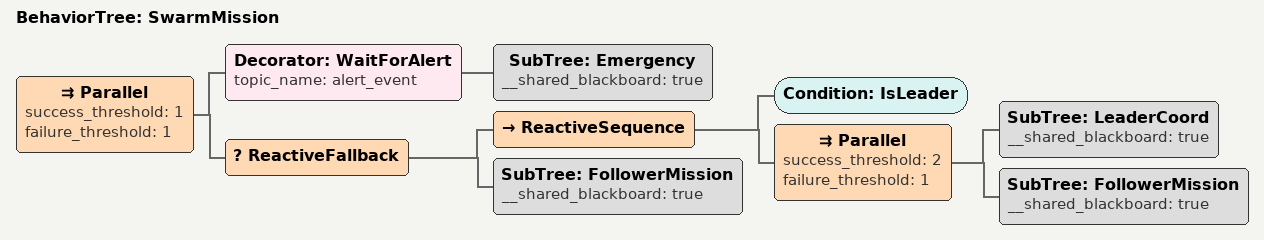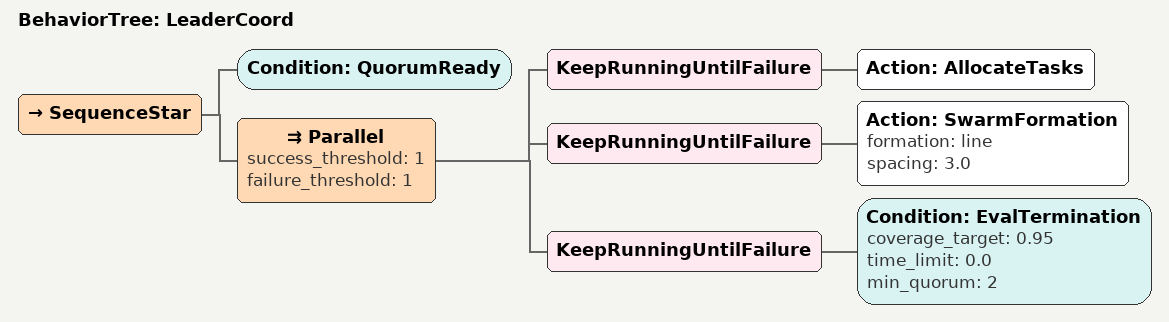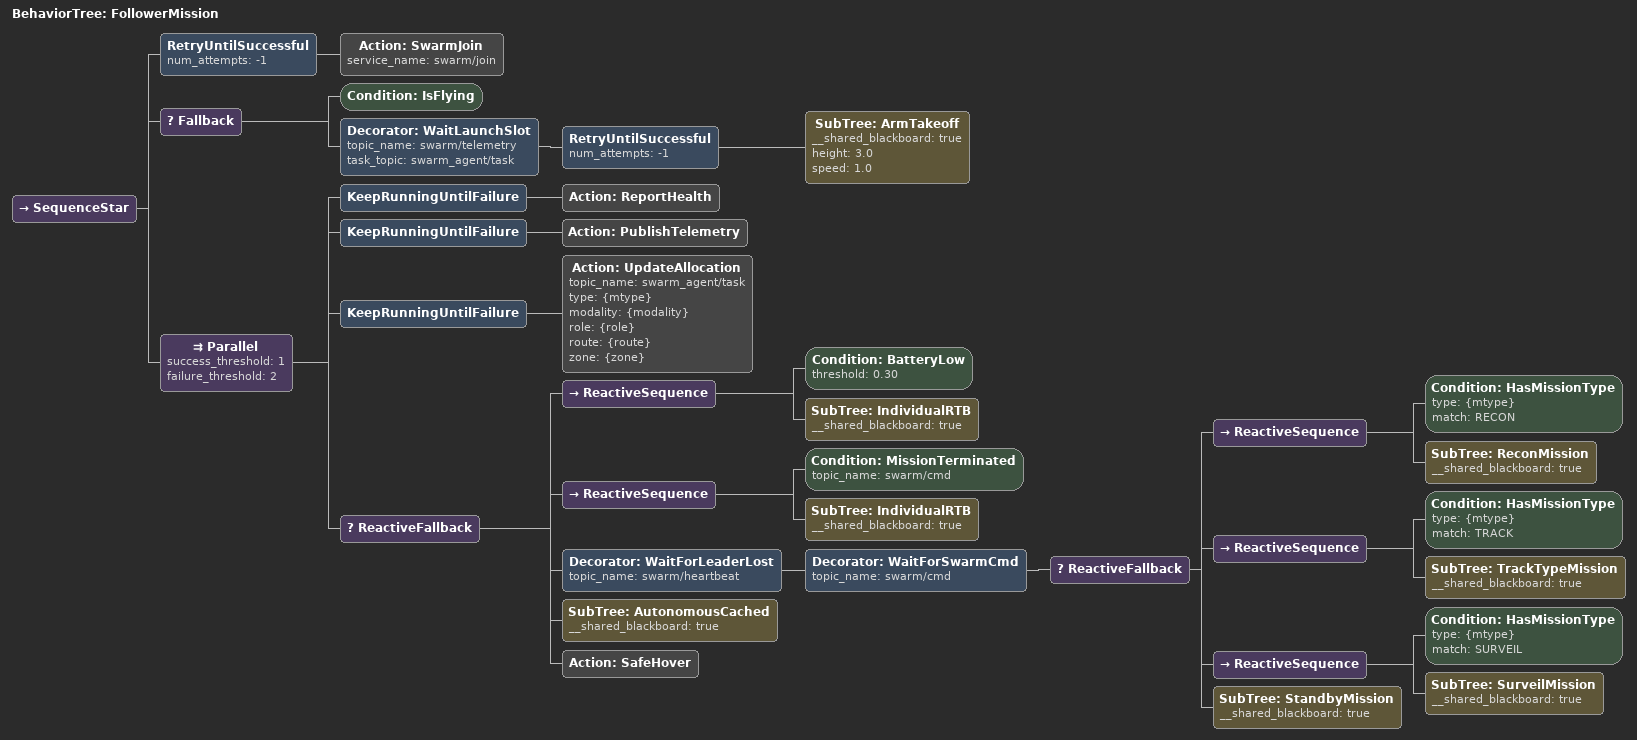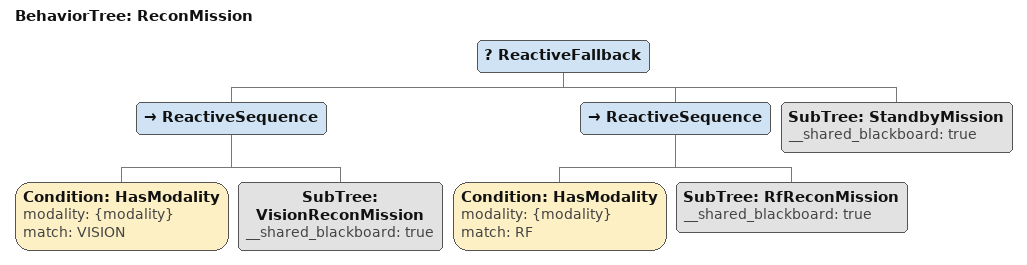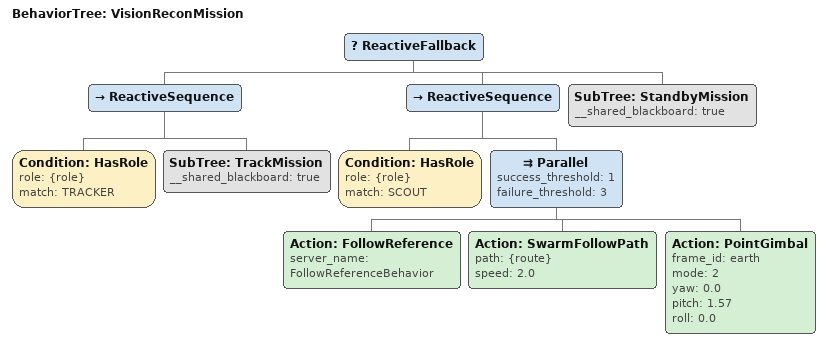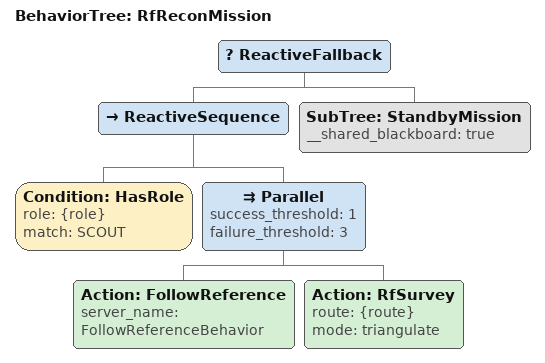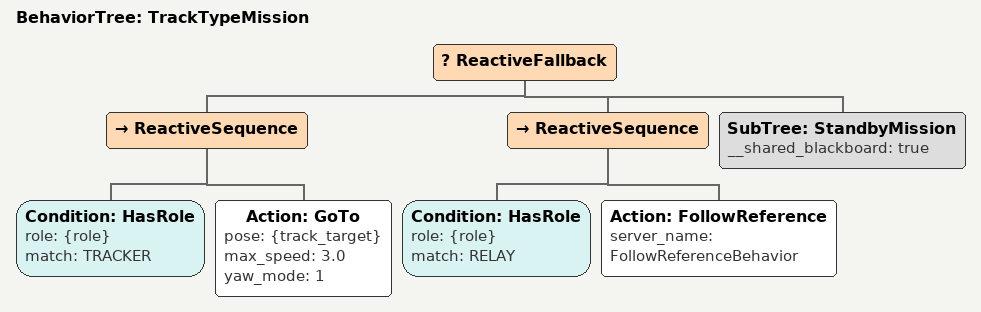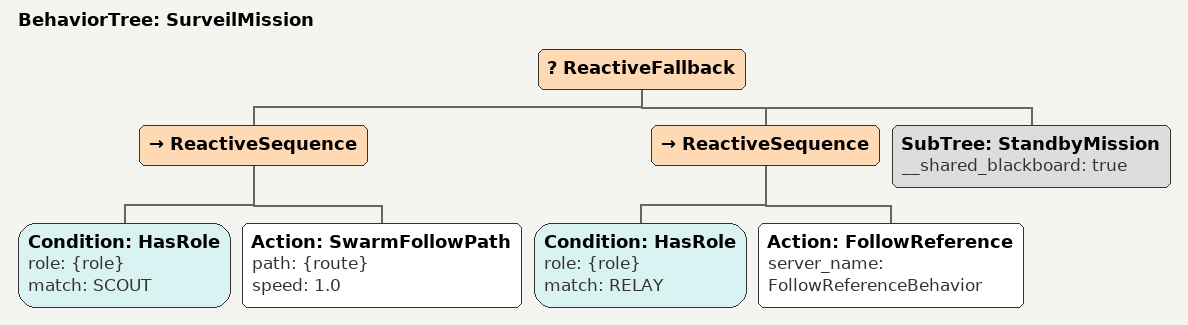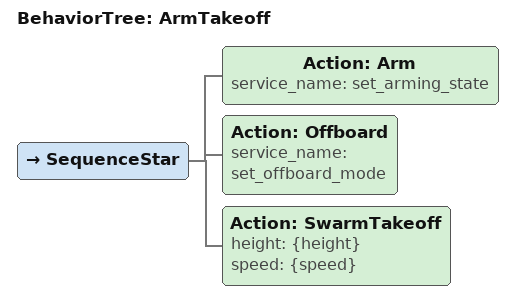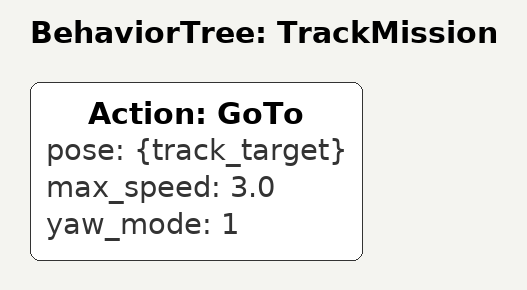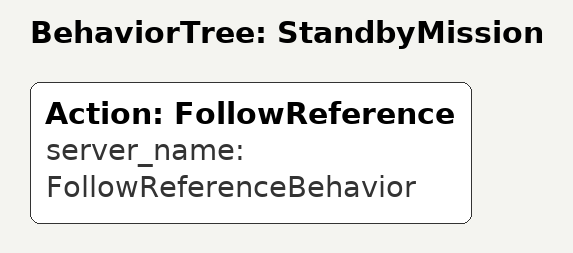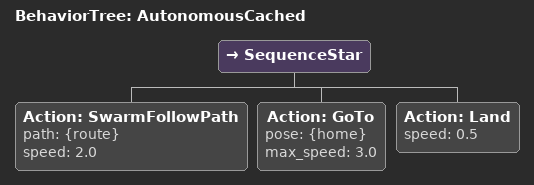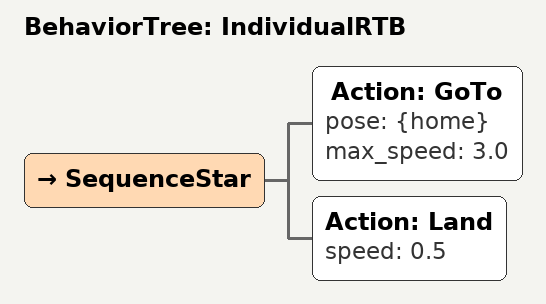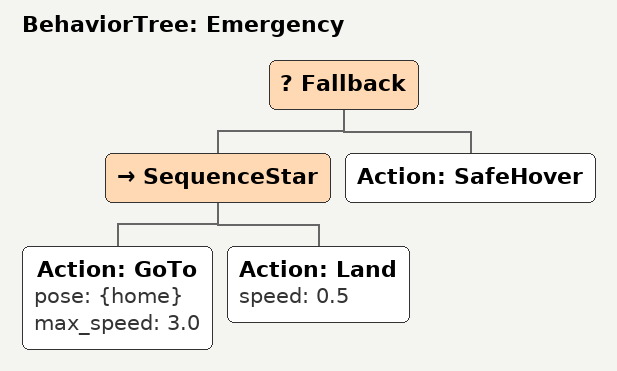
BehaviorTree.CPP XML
<?xml version="1.0"?>
<!--
  swarm_mission_example.xml
  swarm_bt_native_design.md 기반 예제 트리.
  전 드론에 동일 배포. IsLeader 조건이 리더/팔로워를 자기선택.
  스타일: AS2 as2_behavior_tree 예제(takeoff.xml/RTL_test_2.xml) 관용구 준수.
-->
<root main_tree_to_execute="SwarmMission">

  <!-- ============ 루트 ============ -->
  <BehaviorTree ID="SwarmMission">
    <Parallel success_threshold="1" failure_threshold="1">

      <!-- (1) 안전: 상시 최상위 선점 -->
      <Decorator ID="WaitForAlert" topic_name="alert_event">
        <SubTree ID="Emergency" __shared_blackboard="true"/>
      </Decorator>

      <!-- (2) 조율: 리더면 조율+비행 동시, 아니면 비행만.
           ReactiveFallback+ReactiveSequence=IsLeader 매tick 재평가 → 리더 교체 시 즉시 전환 -->
      <ReactiveFallback>
        <ReactiveSequence>
          <Condition ID="IsLeader"/>
          <Parallel success_threshold="2" failure_threshold="1">
            <SubTree ID="LeaderCoord" __shared_blackboard="true"/>
            <SubTree ID="FollowerMission" __shared_blackboard="true"/>
          </Parallel>
        </ReactiveSequence>
        <SubTree ID="FollowerMission" __shared_blackboard="true"/>
      </ReactiveFallback>
    </Parallel>
  </BehaviorTree>

  <!-- ============ 리더 조율 ============ -->
  <BehaviorTree ID="LeaderCoord">
    <SequenceStar>
      <Condition ID="QuorumReady"/>            <!-- 등록수 >= min_quorum (1회 게이트) -->
      <!-- 지속 동작 동시: 재할당 / 편대발행 / 종료감시. 종료 시 EvalTermination=F → Parallel 종료 -->
      <Parallel success_threshold="1" failure_threshold="1">
        <KeepRunningUntilFailure>
          <Action ID="AllocateTasks"/>           <!-- 지속 재할당 (registry/detection 변화 반영, 토픽 push) -->
        </KeepRunningUntilFailure>
        <KeepRunningUntilFailure>
          <Action ID="SwarmFormation" formation="line" spacing="3.0"/>  <!-- NEW-2: /swarm/formation 연속발행 (centroid 진행추종) -->
        </KeepRunningUntilFailure>
        <KeepRunningUntilFailure>
          <!-- NEW-11: swarm 종료 = coverage/시간/quorum (개별 배터리는 IndividualRTB가 처리) -->
          <Condition ID="EvalTermination" coverage_target="0.95" time_limit="0.0" min_quorum="2"/>
        </KeepRunningUntilFailure>
      </Parallel>
    </SequenceStar>
  </BehaviorTree>

  <!-- ============ 팔로워 임무 ============ -->
  <BehaviorTree ID="FollowerMission">
    <SequenceStar>
      <RetryUntilSuccessful num_attempts="-1">             <!-- NEW-16: 등록 실패해도 트리 안 죽음, 재시도 -->
        <Action ID="SwarmJoin" service_name="swarm/join"/>
      </RetryUntilSuccessful>
      <Fallback>                                            <!-- 1회 arm. NEW-10: 이륙 순번 게이트 -->
        <Condition ID="IsFlying"/>
        <Decorator ID="WaitLaunchSlot" topic_name="swarm/telemetry" task_topic="swarm_agent/task">  <!-- task 직접구독으로 launch_slot, 차례까지 RUNNING (NEW-13) -->
          <RetryUntilSuccessful num_attempts="-1">         <!-- NEW-16: arm 실패 재시도 (트리 사망 방지) -->
            <SubTree ID="ArmTakeoff" __shared_blackboard="true" height="3.0" speed="1.0"/>
          </RetryUntilSuccessful>
        </Decorator>
      </Fallback>
      <!-- 지속 동작 ∥ 임무. Parallel f=2: 한 브랜치 transient F 허용(트리 사망 방지, NEW-16) -->
      <Parallel success_threshold="1" failure_threshold="2">
        <KeepRunningUntilFailure>
          <Action ID="ReportHealth"/>                       <!-- NEW-3: 상시 health 발행 -->
        </KeepRunningUntilFailure>
        <KeepRunningUntilFailure>
          <Action ID="PublishTelemetry"/>                   <!-- NEW-9: 상시 위치·속도 발행 (분리감시·GCS 입력) -->
        </KeepRunningUntilFailure>
        <KeepRunningUntilFailure>
          <!-- NEW-1: allocator push 토픽 상시 구독 → 블랙보드 갱신 → 반응형 selector가 재선택 -->
          <Action ID="UpdateAllocation" topic_name="swarm_agent/task"
                  type="{mtype}" modality="{modality}" role="{role}" route="{route}" zone="{zone}"/>
        </KeepRunningUntilFailure>
        <!-- 임무: 배터리 낮으면 개별 RTB(우선), 리더상실 시 AutonomousCached 폴백 -->
        <ReactiveFallback>
          <ReactiveSequence>
            <Condition ID="BatteryLow" threshold="0.30"/>   <!-- NEW-11: 개별 저배터리 → RTB (반응형 선점) -->
            <SubTree ID="IndividualRTB" __shared_blackboard="true"/>
          </ReactiveSequence>
          <ReactiveSequence>
            <Condition ID="MissionTerminated" topic_name="swarm/cmd"/>  <!-- NEW-14: 리더 종료 RTH 수신 → 복귀 -->
            <SubTree ID="IndividualRTB" __shared_blackboard="true"/>
          </ReactiveSequence>
          <Decorator ID="WaitForLeaderLost" topic_name="swarm/heartbeat">
            <Decorator ID="WaitForSwarmCmd" topic_name="swarm/cmd">
              <!-- 1계층 종류 selector. ReactiveFallback+ReactiveSequence=매tick 조건 재평가 -->
              <ReactiveFallback>
                <ReactiveSequence>
                  <Condition ID="HasMissionType" type="{mtype}" match="RECON"/>
                  <SubTree ID="ReconMission" __shared_blackboard="true"/>
                </ReactiveSequence>
                <ReactiveSequence>
                  <Condition ID="HasMissionType" type="{mtype}" match="TRACK"/>
                  <SubTree ID="TrackTypeMission" __shared_blackboard="true"/>
                </ReactiveSequence>
                <ReactiveSequence>
                  <Condition ID="HasMissionType" type="{mtype}" match="SURVEIL"/>
                  <SubTree ID="SurveilMission" __shared_blackboard="true"/>
                </ReactiveSequence>
                <SubTree ID="StandbyMission" __shared_blackboard="true"/>
              </ReactiveFallback>
            </Decorator>
          </Decorator>
          <SubTree ID="AutonomousCached" __shared_blackboard="true"/>
          <Action ID="SafeHover"/>   <!-- NEW-16: 최종 폴백. 위 전부 F여도 호버(항상 RUNNING) → 트리 절대 F 안 함 -->
        </ReactiveFallback>
      </Parallel>
    </SequenceStar>
  </BehaviorTree>

  <!-- ============ 임무 종류: 정찰 ============ -->
  <!-- 2계층: 종류 안에서 수단(modality) selector → 수단별 별도 동작 -->
  <BehaviorTree ID="ReconMission">
    <ReactiveFallback>
      <ReactiveSequence>
        <Condition ID="HasModality" modality="{modality}" match="VISION"/>
        <SubTree ID="VisionReconMission" __shared_blackboard="true"/>
      </ReactiveSequence>
      <ReactiveSequence>
        <Condition ID="HasModality" modality="{modality}" match="RF"/>
        <SubTree ID="RfReconMission" __shared_blackboard="true"/>
      </ReactiveSequence>
      <SubTree ID="StandbyMission" __shared_blackboard="true"/>
    </ReactiveFallback>
  </BehaviorTree>

  <!-- 비전 정찰: 카메라(EO/IR) 면적 커버리지 + gimbal 지향. 3계층 역할 selector -->
  <BehaviorTree ID="VisionReconMission">
    <ReactiveFallback>
      <ReactiveSequence>
        <Condition ID="HasRole" role="{role}" match="TRACKER"/>   <!-- 표적발견 시 추적전담 -->
        <SubTree ID="TrackMission" __shared_blackboard="true"/>
      </ReactiveSequence>
      <ReactiveSequence>
        <Condition ID="HasRole" role="{role}" match="SCOUT"/>
        <Parallel success_threshold="1" failure_threshold="3">
          <Action ID="FollowReference" server_name="FollowReferenceBehavior"/>  <!-- 편대 -->
          <Action ID="SwarmFollowPath" path="{route}" speed="2.0"/>                  <!-- lawnmower 커버리지 -->
          <Action ID="PointGimbal" frame_id="earth"
                   mode="2" yaw="0.0" pitch="1.57" roll="0.0"/>                 <!-- 카메라 하향 지향(기존 AS2) -->
        </Parallel>
      </ReactiveSequence>
      <SubTree ID="StandbyMission" __shared_blackboard="true"/>
    </ReactiveFallback>
  </BehaviorTree>

  <!-- RF 정찰: 스펙트럼 분석. 신호측위(삼각측량/DF) 특화 기동 -->
  <BehaviorTree ID="RfReconMission">
    <ReactiveFallback>
      <ReactiveSequence>
        <Condition ID="HasRole" role="{role}" match="SCOUT"/>
        <Parallel success_threshold="1" failure_threshold="3">
          <Action ID="FollowReference" server_name="FollowReferenceBehavior"/>
          <Action ID="RfSurvey" route="{route}" mode="triangulate"/>           <!-- RF 특화 기동+스캔 -->
        </Parallel>
      </ReactiveSequence>
      <SubTree ID="StandbyMission" __shared_blackboard="true"/>
    </ReactiveFallback>
  </BehaviorTree>

  <!-- ============ 임무 종류: 추적 ============ -->
  <!-- 표적 전담 + 중계. 편대 follow -->
  <BehaviorTree ID="TrackTypeMission">
    <ReactiveFallback>
      <ReactiveSequence>
        <Condition ID="HasRole" role="{role}" match="TRACKER"/>
        <Action ID="GoTo" pose="{track_target}" max_speed="3.0" yaw_mode="1"/>
      </ReactiveSequence>
      <ReactiveSequence>
        <Condition ID="HasRole" role="{role}" match="RELAY"/>
        <Action ID="FollowReference" server_name="FollowReferenceBehavior"/>
      </ReactiveSequence>
      <SubTree ID="StandbyMission" __shared_blackboard="true"/>
    </ReactiveFallback>
  </BehaviorTree>

  <!-- ============ 임무 종류: 감시 ============ -->
  <!-- 거점 loiter 지속 감시. 시간기반(종료는 EvalTermination이 type별 처리) -->
  <BehaviorTree ID="SurveilMission">
    <ReactiveFallback>
      <ReactiveSequence>
        <Condition ID="HasRole" role="{role}" match="SCOUT"/>      <!-- 감시=관측 → 제네릭 SCOUT -->
        <Action ID="SwarmFollowPath" path="{route}" speed="1.0"/>   <!-- 거점 순환 loiter -->
      </ReactiveSequence>
      <ReactiveSequence>
        <Condition ID="HasRole" role="{role}" match="RELAY"/>     <!-- 교대지원 → 제네릭 RELAY -->
        <Action ID="FollowReference" server_name="FollowReferenceBehavior"/>
      </ReactiveSequence>
      <SubTree ID="StandbyMission" __shared_blackboard="true"/>
    </ReactiveFallback>
  </BehaviorTree>

  <!-- ============ 공통 서브트리 ============ -->
  <BehaviorTree ID="ArmTakeoff">
    <SequenceStar>
      <Action ID="Arm"      service_name="set_arming_state"/>
      <Action ID="Offboard" service_name="set_offboard_mode"/>
      <Action ID="SwarmTakeoff"  height="{height}" speed="{speed}"/>
    </SequenceStar>
  </BehaviorTree>

  <!-- 추적: 표적으로 GoTo 동적갱신 -->
  <BehaviorTree ID="TrackMission">
    <Action ID="GoTo" pose="{track_target}" max_speed="3.0" yaw_mode="1"/>
  </BehaviorTree>

  <!-- 대기: 현 위치 호버 (FollowReference로 편대점유) -->
  <BehaviorTree ID="StandbyMission">
    <Action ID="FollowReference" server_name="FollowReferenceBehavior"/>
  </BehaviorTree>

  <!-- 단절 자율: 캐시 route 단독비행 → 조건시 복귀 -->
  <BehaviorTree ID="AutonomousCached">
    <SequenceStar>
      <Action ID="SwarmFollowPath" path="{route}" speed="2.0"/>
      <Action ID="GoTo" pose="{home}" max_speed="3.0"/>
      <Action ID="Land" speed="0.5"/>
    </SequenceStar>
  </BehaviorTree>

  <!-- 개별 복귀: 저배터리 드론 단독 RTB (편대 이탈→home→착륙). swarm 임무는 계속 -->
  <BehaviorTree ID="IndividualRTB">
    <SequenceStar>
      <Action ID="GoTo" pose="{home}" max_speed="3.0"/>
      <Action ID="Land" speed="0.5"/>
    </SequenceStar>
  </BehaviorTree>

  <!-- 비상: alert 수신 시 호버 후 착륙. GoTo/Land 실패해도 SafeHover로 트리 사망 방지(NEW-16) -->
  <BehaviorTree ID="Emergency">
    <Fallback>
      <SequenceStar>
        <Action ID="GoTo" pose="{home}" max_speed="3.0"/>
        <Action ID="Land" speed="0.5"/>
      </SequenceStar>
      <Action ID="SafeHover"/>   <!-- 복귀/착륙 실패 시 호버 (F 격리) -->
    </Fallback>
  </BehaviorTree>

  <!-- ============ 노드 모델 (Groot2 + 포트 선언) ============ -->
  <!-- 제어노드(Parallel/Fallback/Sequence/SequenceStar/SubTree/KeepRunningUntilFailure)는
       BT.CPP 내장이라 생략. 아래는 aiss_swarm_bt 커스텀 + 재사용 AS2 노드. -->

</root>
